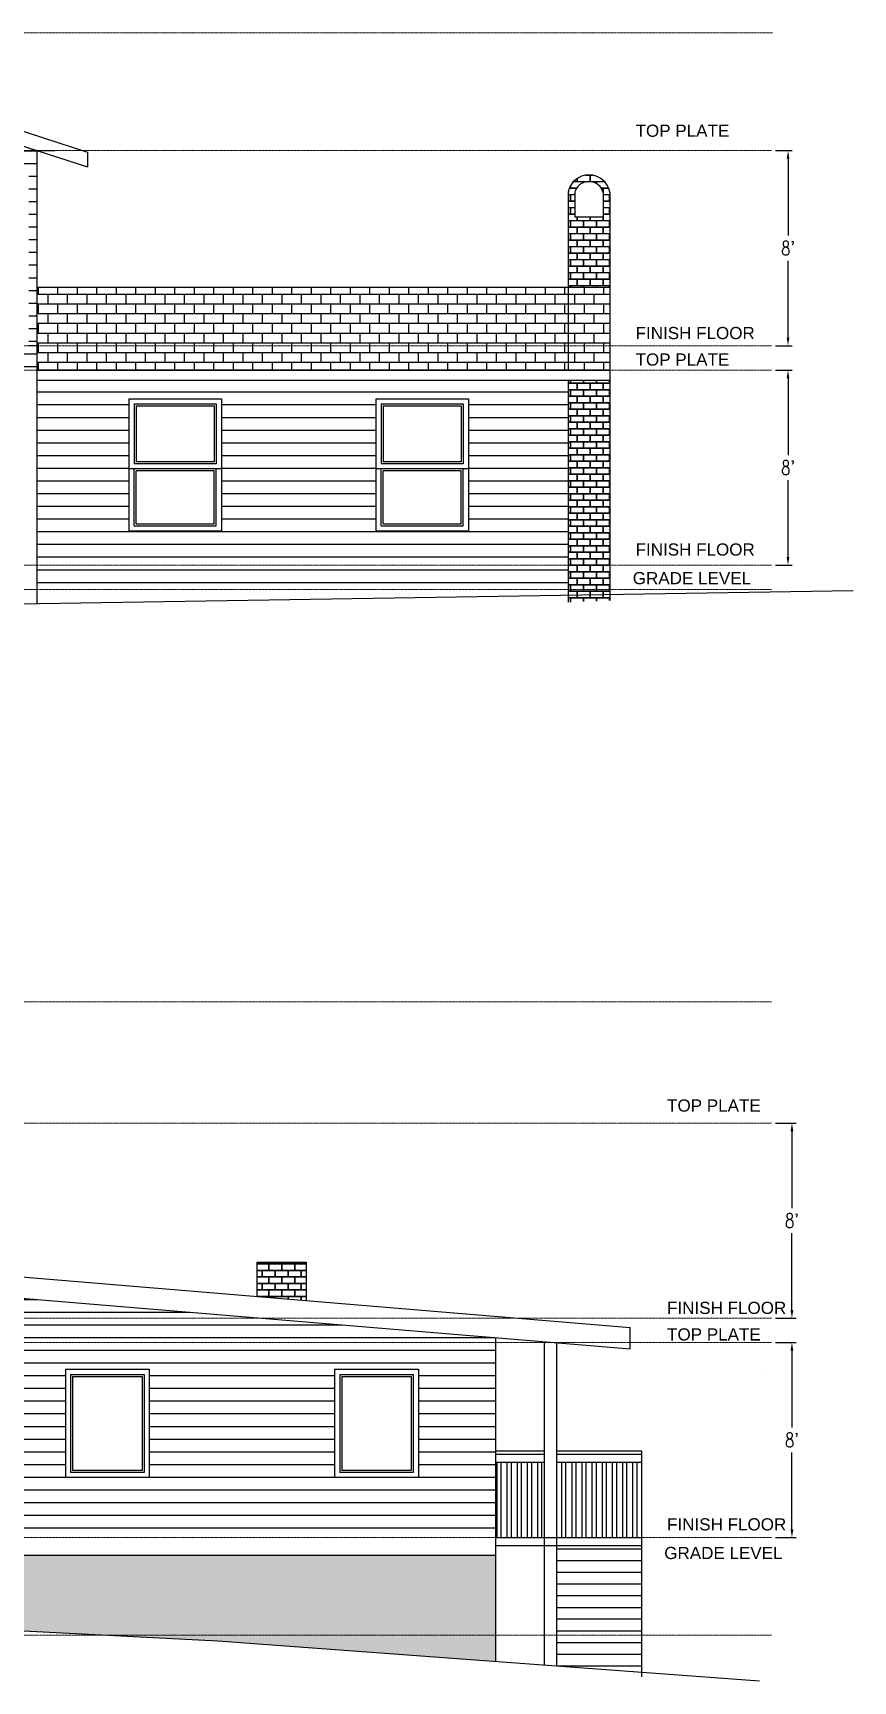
# Model space of a CAD drawing. Header units: inches. Extents: x 7651 to 43489, y -26 to 4346.
# Drawn here: x 8604 to 9007, y 1409 to 2220 of the extents above; entities that cross this region are included whole.
import ezdxf

# ---------------------------------------------------------------- set-up
doc = ezdxf.new("R2010")
doc.units = ezdxf.units.IN
doc.header["$LTSCALE"] = 0.5
doc.header["$MEASUREMENT"] = 0
doc.linetypes.add('Grid Line 1_2_', pattern=[0.875, 0.5, -0.125, 0.125, -0.125])
doc.layers.get('Defpoints').update_dxf_attribs({"color": 140})
doc.layers.add('A-GENM', color=13, linetype='Continuous', lineweight=9)
doc.layers.add('Title Block', color=7, linetype='Continuous')
doc.styles.add('ARIAL', font='arial.ttf')
doc.styles.get("Standard").update_dxf_attribs({"font": 'romans.shx', "width": 0.75})
doc.dimstyles.new('STANDARD$0', dxfattribs={"dimscale": 0, "dimtxt": 3, "dimasz": 4, "dimexe": 4, "dimexo": 4, "dimgap": 1, "dimtad": 1, "dimdec": 0, "dimzin": 1, "dimdsep": 46, "dimlunit": 4, "dimtxsty": 'Standard', "dimblk1": 'OBLIQUE', "dimblk2": 'OBLIQUE', "dimsah": 1, "dimcen": 0, "dimdle": 2, "dimclrd": 8, "dimclre": 8, "dimclrt": 256, "dimadec": 5, "dimazin": 0, "dimtfac": 1, "dimtdec": 0, "dimtix": 1, "dimtmove": 2, "dimatfit": 3, "dimldrblk": 'OBLIQUE', "dimfxl": 1, "dimtolj": 1, "dimtzin": 3, "dimarcsym": 0})
pattern_1 = [(0, (-0.124, 368.1086), (0, 4.8), []), (90, (-0.124, 368.1086), (-4.8, 4.8), [4.8, -4.8])]
pattern_2 = [(180, (-0.124, 368.1086), (-4e-16, -6.25), [])]

# ---------------------------------------------------------------- blocks, each defined once
blk = doc.blocks.new('*D315')
at = {"layer": 'Defpoints', "color": 0, "transparency": 16777216}
for p in [(8967.14, 2053.89), (8975.31, 2053.89), (8967.14, 1957.88)]:
    blk.add_point(p, dxfattribs=at)
at = {"layer": 'Title Block', "color": 3, "lineweight": -2, "transparency": 16777216}
for p, q in [((8969.14, 2053.89), (8977.31, 2053.89)), ((8975.31, 2049.89), (8975.31, 2012.05)), ((8975.31, 1961.88), (8975.31, 1999.72)), ((8969.14, 1957.88), (8977.31, 1957.88))]:
    blk.add_line(p, q, dxfattribs=at)
at = {"layer": 'Title Block', "color": 3, "transparency": 16777216}
for points in [[(8974.64, 2049.89), (8975.97, 2049.89), (8975.31, 2053.89)], [(8974.64, 1961.88), (8975.97, 1961.88), (8975.31, 1957.88)]]:
    blk.add_solid(points, dxfattribs=at)
at = {"layer": 'Title Block', "color": 3, "transparency": 16777216, "insert": (8975.31, 2005.88), "char_height": 7, "attachment_point": 5}
blk.add_mtext("\\A1;8'", dxfattribs=at)
blk = doc.blocks.new('*D316')
at = {"layer": 'Defpoints', "color": 0, "transparency": 16777216}
for p in [(8967.14, 2161.89), (8975.31, 2161.89), (8967.14, 2065.89)]:
    blk.add_point(p, dxfattribs=at)
at = {"layer": 'Title Block', "color": 3, "lineweight": -2, "transparency": 16777216}
for p, q in [((8969.14, 2161.89), (8977.31, 2161.89)), ((8975.31, 2157.89), (8975.31, 2120.06)), ((8975.31, 2069.89), (8975.31, 2107.72)), ((8969.14, 2065.89), (8977.31, 2065.89))]:
    blk.add_line(p, q, dxfattribs=at)
at = {"layer": 'Title Block', "color": 3, "transparency": 16777216}
for points in [[(8974.64, 2157.89), (8975.97, 2157.89), (8975.31, 2161.89)], [(8974.64, 2069.89), (8975.97, 2069.89), (8975.31, 2065.89)]]:
    blk.add_solid(points, dxfattribs=at)
at = {"layer": 'Title Block', "color": 3, "transparency": 16777216, "insert": (8975.31, 2113.89), "char_height": 7, "attachment_point": 5}
blk.add_mtext("\\A1;8'", dxfattribs=at)
blk = doc.blocks.new('*D317')
at = {"layer": 'Defpoints', "color": 0, "transparency": 16777216}
for p in [(8967.14, 1575.18), (8977.23, 1575.18), (8967.14, 1479.17)]:
    blk.add_point(p, dxfattribs=at)
at = {"layer": 'Title Block', "color": 3, "lineweight": -2, "transparency": 16777216}
for p, q in [((8969.14, 1575.18), (8979.23, 1575.18)), ((8977.23, 1571.18), (8977.23, 1533.34)), ((8977.23, 1483.17), (8977.23, 1521.01)), ((8969.14, 1479.17), (8979.23, 1479.17))]:
    blk.add_line(p, q, dxfattribs=at)
at = {"layer": 'Title Block', "color": 3, "transparency": 16777216}
for points in [[(8976.56, 1571.18), (8977.9, 1571.18), (8977.23, 1575.18)], [(8976.56, 1483.17), (8977.9, 1483.17), (8977.23, 1479.17)]]:
    blk.add_solid(points, dxfattribs=at)
at = {"layer": 'Title Block', "color": 3, "transparency": 16777216, "insert": (8977.23, 1527.17), "char_height": 7, "attachment_point": 5}
blk.add_mtext("\\A1;8'", dxfattribs=at)
blk = doc.blocks.new('*D318')
at = {"layer": 'Defpoints', "color": 0, "transparency": 16777216}
for p in [(8967.14, 1683.18), (8977.23, 1683.18), (8967.14, 1587.17)]:
    blk.add_point(p, dxfattribs=at)
at = {"layer": 'Title Block', "color": 3, "lineweight": -2, "transparency": 16777216}
for p, q in [((8969.14, 1683.18), (8979.23, 1683.18)), ((8977.23, 1679.18), (8977.23, 1641.34)), ((8977.23, 1591.17), (8977.23, 1629.01)), ((8969.14, 1587.17), (8979.23, 1587.17))]:
    blk.add_line(p, q, dxfattribs=at)
at = {"layer": 'Title Block', "color": 3, "transparency": 16777216}
for points in [[(8976.56, 1679.18), (8977.9, 1679.18), (8977.23, 1683.18)], [(8976.56, 1591.17), (8977.9, 1591.17), (8977.23, 1587.17)]]:
    blk.add_solid(points, dxfattribs=at)
at = {"layer": 'Title Block', "color": 3, "transparency": 16777216, "insert": (8977.23, 1635.18), "char_height": 7, "attachment_point": 5}
blk.add_mtext("\\A1;8'", dxfattribs=at)

msp = doc.modelspace()

# ---------------------------------------------------------------- hatches: boundary and pattern name
h = msp.add_hatch()
h.set_pattern_fill('ANSI31', scale=50, angle=45)
h.set_pattern_definition([(90, (-27515.589, 425.028), (-6.25, 0), [])])
h.paths.add_polyline_path([(8605.59, 2161.89), (8448.68, 2212.49), (8291.76, 2161.89)])
h = msp.add_hatch()
h.set_pattern_fill('ANSI31', scale=50, angle=135)
h.set_pattern_definition(pattern_2)
h.paths.add_polyline_path([(8547.09, 2152.89), (8601.6, 2152.89), (8601.6, 2065.89), (8605.59, 2065.89), (8605.59, 2161.89), (8291.76, 2161.89), (8291.02, 2161.65), (8291.02, 2065.89), (8318.28, 2065.89), (8352.08, 2068.43), (8409.02, 2097.32), (8470.99, 2065.89), (8547.09, 2065.89)])
h.paths.add_polyline_path([(8328.07, 2083.08), (8299.58, 2083.08), (8299.58, 2148.09), (8328.07, 2148.09)], flags=16)
h.paths.add_polyline_path([(8325.57, 2116.7), (8302.08, 2116.7), (8302.08, 2145.59), (8325.57, 2145.59)], flags=0)
h.paths.add_polyline_path([(8324.58, 2117.69), (8303.08, 2117.69), (8303.08, 2144.59), (8324.58, 2144.59)], flags=0)
h.paths.add_polyline_path([(8325.57, 2114.2), (8325.57, 2085.58), (8302.08, 2085.58), (8302.08, 2114.2)], flags=0)
h.paths.add_polyline_path([(8324.58, 2113.2), (8324.58, 2086.57), (8303.08, 2086.58), (8303.08, 2113.2)], flags=0)
h.paths.add_polyline_path([(8488.28, 2147.95), (8533.77, 2147.95), (8533.77, 2082.96), (8488.28, 2082.94)], flags=16)
h.paths.add_polyline_path([(8490.79, 2145.44), (8531.26, 2145.44), (8531.26, 2115.84), (8490.79, 2115.84)], flags=0)
h.paths.add_polyline_path([(8491.79, 2144.44), (8530.27, 2144.44), (8530.27, 2116.84), (8491.79, 2116.84)], flags=0)
h.paths.add_polyline_path([(8531.26, 2113.43), (8531.26, 2085.47), (8490.79, 2085.46), (8490.79, 2113.43)], flags=0)
h.paths.add_polyline_path([(8491.79, 2112.43), (8530.27, 2112.43), (8530.27, 2086.46), (8491.79, 2086.45)], flags=0)
h.paths.add_polyline_path([(8336.93, 2052.91), (8409.02, 2089.48), (8480.73, 2053.1), (8480.73, 1957.88), (8336.93, 1957.88)])
h.paths.add_polyline_path([(8390.3, 2040.17), (8427.31, 2040.17), (8427.31, 1995.16), (8390.3, 1995.16)], flags=16)
h.paths.add_polyline_path([(8424.8, 2015.41), (8424.8, 1997.67), (8392.81, 1997.67), (8392.81, 2015.41)], flags=0)
h.paths.add_polyline_path([(8392.81, 2037.66), (8424.8, 2037.66), (8424.8, 2017.92), (8392.81, 2017.92)], flags=0)
h.paths.add_polyline_path([(8393.81, 2036.66), (8423.8, 2036.66), (8423.8, 2018.91), (8393.81, 2018.91)], flags=0)
h.paths.add_polyline_path([(8393.81, 2014.41), (8423.8, 2014.41), (8423.8, 1998.67), (8393.81, 1998.67)], flags=0)
h.paths.add_polyline_path([(8455.53, 2065.89), (8362.52, 2065.89), (8338.87, 2053.89), (8479.18, 2053.89)], flags=17)
h.paths.add_polyline_path([(8291.02, 2053.89), (8247.17, 2053.89), (8247.17, 2046.78), (8247.17, 1957.88), (8248, 1957.88), (8248, 2037.72), (8291.02, 2037.72)])
h.paths.add_polyline_path([(8243.58, 2053.89), (8241.92, 2053.89), (8234.54, 2053.33), (8234.69, 2051.5), (8233.1, 2051.41), (8232.92, 2053.89), (8072.8, 2053.89), (8072.8, 2000.73), (8086.02, 2000.73), (8086.02, 2036.12), (8131.51, 2036.12), (8177.01, 2036.12), (8222.5, 2036.12), (8222.5, 1981.35), (8243.58, 1998.36)])
h.paths.add_polyline_path([(8291.02, 2063.83), (8291.02, 2065.89), (8109.05, 2065.89), (8072.8, 2062.91), (8072.8, 2053.89), (8232.92, 2053.89), (8232.55, 2058.92), (8232.52, 2058.92), (8232.55, 2058.92), (8232.52, 2059.42)])
h.paths.add_polyline_path([(8291.02, 2080.81), (8109.05, 2065.89), (8291.02, 2065.89)])
h.paths.add_polyline_path([(8072.8, 2053.89), (7988.81, 2053.89), (7988.81, 2000.73), (8072.8, 2000.73)])
h.paths.add_polyline_path([(8072.8, 1945.88), (7960.11, 1945.88), (7960.11, 1894.15), (8072.8, 1902.2)])
h.paths.add_polyline_path([(8109.23, 1940.77), (8144.81, 1940.77), (8144.81, 1945.88), (8072.8, 1945.88), (8072.8, 1902.2), (8074.37, 1902.31), (8185.94, 1908.99), (8185.94, 1913.67), (8185.94, 1916.8), (8154.12, 1916.8), (8147.77, 1916.8), (8147.77, 1908), (8109.23, 1908)])
h.paths.add_polyline_path([(8072.8, 1953.88), (7988.81, 1953.88), (7988.81, 1945.88), (8072.8, 1945.88)])
h.paths.add_polyline_path([(8143.22, 1953.88), (8072.8, 1953.88), (8072.8, 1945.88), (8144.81, 1945.88), (8144.81, 1950.27), (8143.22, 1949)])
h.paths.add_polyline_path([(7988.81, 1953.88), (7960.11, 1953.88), (7960.11, 1945.88), (7988.81, 1945.88)])
h = msp.add_hatch()
h.set_pattern_fill('AR-B816C', color=247, scale=0.4)
h.set_pattern_definition([(0, (-27515.589, 425.028), (3.2, 3.2), [6.25, -0.15]), (0, (-27518.789, 425.178), (3.2, 3.2), [6.25, -0.15]), (90, (-27515.589, 425.028), (-3.2, 3.2), [-3.35, 3.05]), (90, (-27515.739, 425.028), (-3.2, 3.2), [-3.35, 3.05])])
h.paths.add_polyline_path([(8887.58, 2141.42, 0.83325), (8867.07, 2141.42), (8867.07, 2094.66), (8887.58, 2094.66)])
h.paths.add_polyline_path([(8884.34, 2129.26), (8870.31, 2129.26), (8870.31, 2141.1, -0.802161), (8884.34, 2141.1)], flags=16)
h.paths.add_polyline_path([(8887.58, 2048.88), (8867.07, 2048.88), (8867.07, 1957.88), (8887.58, 1957.88)])
h.paths.add_polyline_path([(8867.07, 1957.88), (8867.07, 1945.88), (8887.58, 1945.88), (8887.58, 1957.88)])
h.paths.add_polyline_path([(8887.58, 1940.45), (8887.58, 1945.88), (8867.07, 1945.88), (8867.07, 1939.64)])
h = msp.add_hatch()
h.set_pattern_fill('AR-B816', color=198, scale=0.6)
h.set_pattern_definition(pattern_1)
h.paths.add_polyline_path([(8867.07, 2065.89), (8867.07, 2094.66), (8605.59, 2094.66), (8605.59, 2065.89)])
h.paths.add_polyline_path([(8605.59, 2065.89), (8605.59, 2053.89), (8867.07, 2053.89), (8867.07, 2065.89)])
h = msp.add_hatch()
h.set_pattern_fill('AR-B816', color=15, scale=0.6)
h.set_pattern_definition(pattern_1)
h.paths.add_polyline_path([(8887.58, 2094.66), (8867.07, 2094.66), (8867.07, 2065.89), (8887.58, 2065.89)])
h.paths.add_polyline_path([(8887.58, 2065.89), (8867.07, 2065.89), (8867.07, 2053.89), (8887.58, 2053.89)])
h = msp.add_hatch()
h.set_pattern_fill('ANSI31', scale=50, angle=135)
h.set_pattern_definition(pattern_2)
h.paths.add_polyline_path([(8336.93, 2052.91), (8312.64, 2040.58), (8312.64, 2048.42), (8323.41, 2053.89), (8291.02, 2053.89), (8291.02, 1957.88), (8336.93, 1957.88)])
h.paths.add_polyline_path([(8409.02, 2089.48), (8362.52, 2065.89), (8455.53, 2065.89)])
h.paths.add_polyline_path([(8605.59, 2065.89), (8601.6, 2065.89), (8547.09, 2065.89), (8470.99, 2065.89), (8494.64, 2053.89), (8605.59, 2053.89)])
h = msp.add_hatch()
h.set_pattern_fill('ANSI31', scale=50, angle=135)
h.set_pattern_definition(pattern_2)
h.paths.add_polyline_path([(8867.07, 2048.88), (8605.59, 2048.88), (8605.59, 1957.88), (8867.07, 1957.88)])
h.paths.add_polyline_path([(8650.9, 2039.75), (8696.39, 2039.75), (8696.39, 1974.76), (8650.9, 1974.75)], flags=16)
h.paths.add_polyline_path([(8693.88, 2005.23), (8693.88, 1977.27), (8653.41, 1977.26), (8653.41, 2005.23)], flags=0)
h.paths.add_polyline_path([(8653.41, 2007.65), (8653.41, 2037.24), (8693.88, 2037.24), (8693.88, 2007.65)], flags=0)
h.paths.add_polyline_path([(8654.41, 2004.23), (8692.88, 2004.23), (8692.88, 1978.26), (8654.41, 1978.25)], flags=0)
h.paths.add_polyline_path([(8654.41, 2008.64), (8654.41, 2036.25), (8692.88, 2036.25), (8692.88, 2008.64)], flags=0)
h.paths.add_polyline_path([(8772.47, 2039.75), (8817.96, 2039.75), (8817.96, 1974.76), (8772.47, 1974.75)], flags=16)
h.paths.add_polyline_path([(8815.45, 2005.23), (8815.45, 1977.27), (8774.98, 1977.26), (8774.98, 2005.23)], flags=0)
h.paths.add_polyline_path([(8774.98, 2007.65), (8774.98, 2037.24), (8815.45, 2037.24), (8815.45, 2007.65)], flags=0)
h.paths.add_polyline_path([(8775.98, 2004.23), (8814.45, 2004.23), (8814.45, 1978.26), (8775.98, 1978.25)], flags=0)
h.paths.add_polyline_path([(8775.98, 2008.64), (8775.98, 2036.25), (8814.45, 2036.25), (8814.45, 2008.64)], flags=0)
h.paths.add_polyline_path([(8546.68, 2053.89), (8494.64, 2053.89), (8505.41, 2048.42), (8505.41, 2040.58), (8480.73, 2053.1), (8480.73, 1957.88), (8546.68, 1957.88)])
h.paths.add_polyline_path([(8533.77, 2039.75), (8533.77, 1974.76), (8488.28, 1974.75), (8488.28, 2039.75)], flags=16)
h.paths.add_polyline_path([(8531.26, 2037.24), (8531.26, 2007.65), (8490.79, 2007.65), (8490.79, 2037.24)], flags=0)
h.paths.add_polyline_path([(8530.27, 2036.25), (8530.27, 2008.64), (8491.79, 2008.64), (8491.79, 2036.25)], flags=0)
h.paths.add_polyline_path([(8531.26, 2005.23), (8531.26, 1977.27), (8490.79, 1977.26), (8490.79, 2005.23)], flags=0)
h.paths.add_polyline_path([(8530.27, 2004.23), (8530.27, 1978.26), (8491.79, 1978.25), (8491.79, 2004.23)], flags=0)
h.paths.add_polyline_path([(8546.68, 1957.88), (8480.73, 1957.88), (8480.73, 1945.88), (8546.68, 1945.88)])
h.paths.add_polyline_path([(8480.73, 1957.88), (8336.93, 1957.88), (8336.93, 1953.88), (8336.93, 1945.88), (8480.73, 1945.88)])
h.paths.add_polyline_path([(8867.07, 1957.88), (8605.59, 1957.88), (8605.59, 1945.88), (8867.07, 1945.88)])
h.paths.add_polyline_path([(8336.93, 1953.88), (8291.02, 1953.88), (8291.02, 1945.88), (8336.93, 1945.88)])
h.paths.add_polyline_path([(8291.02, 1953.88), (8245.99, 1953.88), (8245.99, 1952.6), (8245.99, 1946.6), (8235.98, 1946.6), (8235.98, 1945.88), (8291.02, 1945.88)])
h.paths.add_polyline_path([(8336.93, 1945.88), (8291.02, 1945.88), (8291.02, 1915.48), (8336.93, 1922.77)])
h.paths.add_polyline_path([(8480.73, 1945.88), (8336.93, 1945.88), (8336.93, 1922.77), (8418.75, 1935.77), (8480.73, 1936.76)])
h.paths.add_polyline_path([(8291.02, 1945.88), (8235.98, 1945.88), (8235.98, 1940.59), (8225.97, 1940.59), (8225.97, 1934.59), (8215.96, 1934.59), (8215.96, 1928.58), (8205.95, 1928.58), (8205.95, 1922.57), (8195.95, 1922.57), (8195.95, 1916.8), (8185.94, 1916.8), (8185.94, 1913.67), (8185.94, 1908.99), (8289.06, 1915.17), (8291.02, 1915.48)])
h = msp.add_hatch()
h.set_pattern_fill('ANSI31', scale=50, angle=135)
h.set_pattern_definition([(180, (-27515.589, 296.398), (-4e-16, -6.25), [])])
h.paths.add_polyline_path([(8524.31, 1683.18), (8209.74, 1683.18), (8209.74, 1587.17), (8716.51, 1587.17), (8524.31, 1603.17)])
h.paths.add_polyline_path([(8356.86, 1670.23), (8405.85, 1670.23), (8405.85, 1612.24), (8356.85, 1612.24)], flags=16)
h.paths.add_polyline_path([(8403.34, 1638.86), (8403.34, 1614.75), (8359.36, 1614.75), (8359.36, 1638.86)], flags=0)
h.paths.add_polyline_path([(8360.36, 1637.86), (8402.34, 1637.86), (8402.34, 1615.75), (8360.35, 1615.75)], flags=0)
h.paths.add_polyline_path([(8359.36, 1641.37), (8359.37, 1667.72), (8403.34, 1667.72), (8403.34, 1641.37)], flags=0)
h.paths.add_polyline_path([(8360.36, 1642.36), (8360.37, 1666.73), (8402.34, 1666.73), (8402.34, 1642.36)], flags=0)
h.paths.add_polyline_path([(8266.01, 1605.23), (8216.75, 1605.23), (8216.75, 1670.24), (8266.01, 1670.24)], flags=16)
h.paths.add_polyline_path([(8263.5, 1636.55), (8263.5, 1607.74), (8219.26, 1607.74), (8219.26, 1636.55)], flags=0)
h.paths.add_polyline_path([(8262.5, 1608.73), (8220.26, 1608.73), (8220.26, 1635.55), (8262.5, 1635.55)], flags=0)
h.paths.add_polyline_path([(8263.5, 1639.06), (8219.26, 1639.06), (8219.26, 1667.73), (8263.5, 1667.73)], flags=0)
h.paths.add_polyline_path([(8262.5, 1640.05), (8220.26, 1640.05), (8220.26, 1666.73), (8262.5, 1666.73)], flags=0)
h.paths.add_polyline_path([(8467.72, 1670.23), (8516.71, 1670.23), (8516.71, 1612.24), (8467.7, 1612.24)], flags=16)
h.paths.add_polyline_path([(8514.2, 1638.86), (8514.2, 1614.75), (8470.21, 1614.75), (8470.22, 1638.86)], flags=0)
h.paths.add_polyline_path([(8470.22, 1641.37), (8470.23, 1667.72), (8514.2, 1667.72), (8514.2, 1641.37)], flags=0)
h.paths.add_polyline_path([(8471.22, 1637.86), (8513.2, 1637.86), (8513.2, 1615.75), (8471.21, 1615.75)], flags=0)
h.paths.add_polyline_path([(8471.22, 1642.36), (8471.22, 1666.73), (8513.2, 1666.73), (8513.2, 1642.36)], flags=0)
h.paths.add_polyline_path([(8716.51, 1587.17), (8209.74, 1587.17), (8209.74, 1575.18), (8860.65, 1575.18)])
h.paths.add_polyline_path([(8831.27, 1575.18), (8209.74, 1575.18), (8209.74, 1479.17), (8831.27, 1479.17)])
h.paths.add_polyline_path([(8450.73, 1508.76), (8403.74, 1508.76), (8403.74, 1562), (8450.73, 1562)], flags=16)
h.paths.add_polyline_path([(8448.22, 1511.27), (8406.25, 1511.27), (8406.25, 1559.49), (8448.22, 1559.49)], flags=0)
h.paths.add_polyline_path([(8447.23, 1512.27), (8407.25, 1512.27), (8407.25, 1558.5), (8447.23, 1558.5)], flags=0)
h.paths.add_polyline_path([(8619.62, 1562), (8660.89, 1562), (8660.89, 1508.74), (8619.62, 1508.74)], flags=16)
h.paths.add_polyline_path([(8622.13, 1559.49), (8658.38, 1559.49), (8658.38, 1511.25), (8622.13, 1511.25)], flags=0)
h.paths.add_polyline_path([(8623.13, 1558.5), (8657.38, 1558.5), (8657.38, 1512.25), (8623.13, 1512.25)], flags=0)
h.paths.add_polyline_path([(8385.72, 1515.06), (8360.59, 1515.06), (8360.59, 1562.05), (8385.72, 1562.05)], flags=16)
h.paths.add_polyline_path([(8383.21, 1517.57), (8363.1, 1517.57), (8363.1, 1559.54), (8383.21, 1559.54)], flags=0)
h.paths.add_polyline_path([(8382.22, 1518.57), (8364.1, 1518.57), (8364.1, 1558.54), (8382.22, 1558.54)], flags=0)
h.paths.add_polyline_path([(8340.59, 1515.06), (8315.45, 1515.06), (8315.45, 1562.05), (8340.59, 1562.05)], flags=16)
h.paths.add_polyline_path([(8338.08, 1517.57), (8317.96, 1517.57), (8317.96, 1559.54), (8338.08, 1559.54)], flags=0)
h.paths.add_polyline_path([(8337.08, 1518.57), (8318.96, 1518.57), (8318.96, 1558.54), (8337.08, 1558.54)], flags=0)
h.paths.add_polyline_path([(8752.11, 1562), (8793.37, 1562), (8793.37, 1508.74), (8752.11, 1508.74)], flags=16)
h.paths.add_polyline_path([(8754.62, 1559.49), (8790.86, 1559.49), (8790.86, 1511.25), (8754.62, 1511.25)], flags=0)
h.paths.add_polyline_path([(8755.61, 1558.5), (8789.86, 1558.5), (8789.86, 1512.25), (8755.61, 1512.25)], flags=0)
h.paths.add_polyline_path([(8282.08, 1496.86), (8232.82, 1496.86), (8232.82, 1561.87), (8282.08, 1561.87)], flags=16)
h.paths.add_polyline_path([(8279.57, 1528.18), (8279.57, 1499.37), (8235.33, 1499.37), (8235.33, 1528.18)], flags=0)
h.paths.add_polyline_path([(8279.57, 1530.69), (8235.33, 1530.69), (8235.33, 1559.36), (8279.57, 1559.36)], flags=0)
h.paths.add_polyline_path([(8278.58, 1500.37), (8236.33, 1500.37), (8236.33, 1527.18), (8278.58, 1527.18)], flags=0)
h.paths.add_polyline_path([(8278.58, 1531.69), (8236.33, 1531.69), (8236.33, 1558.36), (8278.58, 1558.36)], flags=0)
h = msp.add_hatch()
h.set_pattern_fill('AR-B816C', color=247, scale=0.4)
h.set_pattern_definition([(0, (-0.124, 311.45), (3.2, 3.2), [6.25, -0.15]), (0, (-3.324, 311.6), (3.2, 3.2), [6.25, -0.15]), (90, (-0.124, 311.45), (-3.2, 3.2), [-3.35, 3.05]), (90, (-0.274, 311.45), (-3.2, 3.2), [-3.35, 3.05])])
h.paths.add_polyline_path([(8738.14, 1614.78), (8713.95, 1614.78), (8713.95, 1597.81), (8738.14, 1595.8)])
h = msp.add_hatch()
h.set_pattern_fill('AR-CONC', scale=0.4)
h.set_pattern_definition([(50, (-27515.589, 296.3982), (2.86904073, -0.25100854), [0.3, -3.3]), (355, (-27515.589, 296.3982), (-0.55500533, 3.00876853), [0.24, -2.64]), (100.4514445, (-27515.35, 296.3773), (2.31403539, 2.75775996), [0.25496077, -2.80456845]), (46.1842, (-27515.589, 297.1982), (4.26896532, -0.66207712), [0.45, -4.95]), (96.635635, (-27515.2332, 297.143), (3.7386478, 3.8964744), [0.38244137, -4.20685504]), (351.184164, (-27515.589, 297.198), (3.7386478, 3.8964744), [0.36, -3.96]), (21, (-27515.189, 296.9982), (2.38762821, -1.61047556), [0.3, -3.3]), (326, (-27515.189, 296.9982), (0.97326133, 2.90060018), [0.24, -2.64]), (71.451445, (-27514.99, 296.864), (3.3608895, 1.29012461), [0.25496076, -2.80456845]), (37.5, (-27515.589, 296.3982), (0.04863942, 1.331575415), [0, -2.608, 0, -2.68, 0, -2.65]), (7.5, (-27515.589, 296.3982), (1.05227815, 1.57764685), [0, -1.528, 0, -2.548, 0, -1.01]), (327.5, (-27516.481, 296.3982), (2.135289745, -0.090219487), [0, -1, 0, -3.12, 0, -4.14]), (317.5, (-27516.881, 296.3982), (2.33274468, 0.40041993), [0, -1.3, 0, -2.072, 0, -2.94])])
h.paths.add_polyline_path([(8831.27, 1470.28), (8209.74, 1470.28), (8209.74, 1451.52), (8339.45, 1446.48), (8636.03, 1431.17), (8831.27, 1431.17)])
h.paths.add_polyline_path([(8209.74, 1470.28), (7947.51, 1470.28), (7947.51, 1461.7), (8209.74, 1451.52)])
h.paths.add_polyline_path([(8831.27, 1431.17), (8636.03, 1431.17), (8694.67, 1428.14), (8831.27, 1418.1)])

# ---------------------------------------------------------------- linework, layer by layer
at = {"color": 2}
for p, q in [((8448.68, 2219.83), (8630.46, 2161.21)), ((8448.68, 2212.49), (8630.46, 2153.87)), ((8291.76, 2161.89), (8614.49, 2161.89)), ((8605.59, 2161.89), (8605.59, 1938.76)), ((8630.46, 2161.21), (8630.46, 2153.87)), ((8867.07, 2141.42), (8867.07, 2053.89)), ((8870.31, 2141.42), (8870.31, 2129.26)), ((8884.34, 2141.42), (8884.34, 2129.26)), ((8887.58, 2141.42), (8887.58, 1940.45)), ((8870.31, 2129.26), (8884.34, 2129.26)), ((8605.59, 2094.66), (8887.58, 2094.66)), ((8887.58, 2096.9), (8887.58, 2053.89)), ((8605.59, 2065.89), (8601.6, 2065.89)), ((8887.58, 2053.89), (8605.59, 2053.89)), ((8605.59, 2053.89), (8887.58, 2053.89)), ((8605.59, 2048.88), (8887.58, 2048.88)), ((8867.07, 2048.88), (8867.07, 1939.64)), ((8650.9, 2039.75), (8696.39, 2039.75)), ((8650.9, 2039.75), (8650.9, 1974.75)), ((8653.41, 2037.24), (8693.88, 2037.24)), ((8653.41, 2037.24), (8653.41, 2007.65)), ((8693.88, 2037.24), (8693.88, 2007.65)), ((8696.39, 2039.75), (8696.39, 1974.76)), ((8772.47, 2039.75), (8817.96, 2039.75)), ((8772.47, 2039.75), (8772.47, 1974.75)), ((8774.98, 2037.24), (8815.45, 2037.24)), ((8774.98, 2037.24), (8774.98, 2007.65)), ((8815.45, 2037.24), (8815.45, 2007.65)), ((8817.96, 2039.75), (8817.96, 1974.76)), ((8654.41, 2036.25), (8692.88, 2036.25)), ((8654.41, 2036.25), (8654.41, 2008.64)), ((8692.88, 2036.25), (8692.88, 2008.64)), ((8775.98, 2036.25), (8814.45, 2036.25)), ((8775.98, 2036.25), (8775.98, 2008.64)), ((8814.45, 2036.25), (8814.45, 2008.64)), ((8696.39, 2005.23), (8650.9, 2005.23)), ((8693.88, 2007.65), (8653.41, 2007.65)), ((8653.41, 1977.26), (8653.41, 2005.23)), ((8692.88, 2008.64), (8654.41, 2008.64)), ((8692.88, 2004.23), (8654.41, 2004.23)), ((8654.41, 1978.25), (8654.41, 2004.23)), ((8692.88, 1978.26), (8692.88, 2004.23)), ((8693.88, 1977.27), (8693.88, 2005.23)), ((8817.96, 2005.23), (8772.47, 2005.23)), ((8815.45, 2007.65), (8774.98, 2007.65)), ((8774.98, 1977.26), (8774.98, 2005.23)), ((8814.45, 2008.64), (8775.98, 2008.64)), ((8814.45, 2004.23), (8775.98, 2004.23)), ((8775.98, 1978.25), (8775.98, 2004.23)), ((8814.45, 1978.26), (8814.45, 2004.23)), ((8815.45, 1977.27), (8815.45, 2005.23)), ((8650.9, 1974.75), (8696.39, 1974.76)), ((8653.41, 1977.26), (8693.88, 1977.27)), ((8654.41, 1978.25), (8692.88, 1978.26)), ((8772.47, 1974.75), (8817.96, 1974.76)), ((8774.98, 1977.26), (8815.45, 1977.27)), ((8775.98, 1978.25), (8814.45, 1978.26)), ((9007.3, 1945.2), (8418.75, 1935.77)), ((8713.95, 1597.59), (8713.95, 1614.78)), ((8713.95, 1614.78), (8738.14, 1614.78)), ((8738.14, 1614.78), (8738.14, 1595.6)), ((8524.31, 1613.6), (8897.58, 1582.53)), ((8524.31, 1603.17), (8897.58, 1572.1)), ((8897.58, 1572.1), (8897.58, 1582.53)), ((8831.27, 1577.62), (8831.27, 1418.1)), ((8855.29, 1575.62), (8855.29, 1416.33)), ((8861.28, 1575.12), (8861.28, 1415.89)), ((8619.62, 1562), (8660.89, 1562)), ((8619.62, 1562), (8619.62, 1508.74)), ((8622.13, 1559.49), (8658.38, 1559.49)), ((8622.13, 1559.49), (8622.13, 1511.25)), ((8623.13, 1558.5), (8657.38, 1558.5)), ((8623.13, 1558.5), (8623.13, 1512.25)), ((8657.38, 1558.5), (8657.38, 1512.25)), ((8658.38, 1559.49), (8658.38, 1511.25)), ((8660.89, 1562), (8660.89, 1508.74)), ((8752.11, 1562), (8793.37, 1562)), ((8752.11, 1562), (8752.11, 1508.74)), ((8754.62, 1559.49), (8790.86, 1559.49)), ((8754.62, 1559.49), (8754.62, 1511.25)), ((8755.61, 1558.5), (8789.86, 1558.5)), ((8755.61, 1558.5), (8755.61, 1512.25)), ((8789.86, 1558.5), (8789.86, 1512.25)), ((8790.86, 1559.49), (8790.86, 1511.25)), ((8793.37, 1562), (8793.37, 1508.74)), ((8962.58, 1561.49), (8962.58, 1561.49)), ((8658.38, 1511.25), (8622.13, 1511.25)), ((8657.38, 1512.25), (8623.13, 1512.25)), ((8790.86, 1511.25), (8754.62, 1511.25)), ((8789.86, 1512.25), (8755.61, 1512.25)), ((8660.89, 1508.74), (8619.62, 1508.74)), ((8793.37, 1508.74), (8752.11, 1508.74)), ((8831.27, 1479.17), (8903.13, 1479.17)), ((8831.27, 1470.28), (7947.51, 1470.28)), ((8831.27, 1475.17), (8903.13, 1475.17)), ((8861.28, 1473.56), (8903.13, 1473.56)), ((8861.28, 1467.81), (8903.13, 1467.81)), ((8861.28, 1462.06), (8903.13, 1462.06)), ((8861.28, 1456.31), (8903.13, 1456.31)), ((8694.67, 1428.14), (8339.45, 1446.48)), ((8861.28, 1450.56), (8903.13, 1450.56)), ((8861.28, 1444.81), (8903.13, 1444.81)), ((8861.28, 1439.07), (8903.13, 1439.07)), ((8961.34, 1408.53), (8694.67, 1428.14)), ((8861.28, 1433.32), (8903.13, 1433.32)), ((8861.28, 1427.57), (8903.13, 1427.57)), ((8861.28, 1421.82), (8903.13, 1421.82)), ((8861.28, 1416.07), (8903.13, 1416.07))]:
    msp.add_line(p, q, dxfattribs=at)
at = {"color": 233}
for p, q in [((8831.27, 1521.8), (8855.29, 1521.8)), ((8831.27, 1520.29), (8855.29, 1520.29)), ((8861.28, 1521.8), (8903.13, 1521.8)), ((8861.28, 1520.29), (8903.13, 1520.29)), ((8903.13, 1521.8), (8903.13, 1410.68)), ((8831.27, 1516.29), (8855.29, 1516.29)), ((8831.94, 1516.29), (8831.94, 1479.17)), ((8833.96, 1516.29), (8833.96, 1479.17)), ((8836.94, 1516.29), (8836.94, 1479.17)), ((8838.96, 1516.29), (8838.96, 1479.17)), ((8841.95, 1516.29), (8841.95, 1479.17)), ((8843.96, 1516.29), (8843.96, 1479.17)), ((8846.95, 1516.29), (8846.95, 1479.17)), ((8848.96, 1516.29), (8848.96, 1479.17)), ((8851.95, 1516.29), (8851.95, 1479.17)), ((8853.96, 1516.29), (8853.96, 1479.17)), ((8861.28, 1516.29), (8903.13, 1516.29)), ((8863.81, 1516.29), (8863.81, 1479.17)), ((8865.82, 1516.29), (8865.82, 1479.17)), ((8868.81, 1516.29), (8868.81, 1479.17)), ((8870.82, 1516.29), (8870.82, 1479.17)), ((8873.81, 1516.29), (8873.81, 1479.17)), ((8875.83, 1516.29), (8875.83, 1479.17)), ((8878.81, 1516.29), (8878.81, 1479.17)), ((8878.81, 1516.29), (8878.81, 1479.17)), ((8880.83, 1516.29), (8880.83, 1479.17)), ((8880.83, 1516.29), (8880.83, 1479.17)), ((8883.82, 1516.29), (8883.82, 1479.17)), ((8885.83, 1516.29), (8885.83, 1479.17)), ((8888.82, 1516.29), (8888.82, 1479.17)), ((8890.83, 1516.29), (8890.83, 1479.17)), ((8893.82, 1516.29), (8893.82, 1479.17)), ((8895.83, 1516.29), (8895.83, 1479.17)), ((8898.82, 1516.29), (8898.82, 1479.17)), ((8900.84, 1516.29), (8900.84, 1479.17))]:
    msp.add_line(p, q, dxfattribs=at)
at = {"color": 2}
for radius in [10.43, 7.19]:
    msp.add_arc((8877.32, 2139.54), radius, 10.3945, 169.6055, dxfattribs=at)
at = {"layer": 'A-GENM', "linetype": 'Grid Line 1_2_'}
for p, q in [((8967.69, 2219.83), (7846.15, 2219.83)), ((8967.14, 2161.89), (7845.59, 2161.89)), ((8967.14, 2065.89), (7845.59, 2065.89)), ((8967.14, 2053.89), (7845.59, 2053.89)), ((8967.14, 1957.88), (7845.59, 1957.88)), ((8967.14, 1945.88), (7845.59, 1945.88)), ((8967.14, 1742.83), (7845.59, 1742.83)), ((8967.14, 1683.18), (7845.59, 1683.18)), ((8967.14, 1587.17), (7845.59, 1587.17)), ((8967.14, 1575.18), (7845.59, 1575.18)), ((8967.14, 1479.17), (7845.59, 1479.17)), ((8967.14, 1431.17), (7845.59, 1431.17))]:
    msp.add_line(p, q, dxfattribs=at)

# ---------------------------------------------------------------- texts
at = {"layer": 'A-GENM', "linetype": 'Grid Line 1_2_', "char_height": 6, "width": 133.926, "attachment_point": 1, "style": 'ARIAL'}
for s, insert in [('TOP PLATE', (8900.27, 2174.71)), ('FINISH FLOOR', (8900.27, 2075.11)), ('TOP PLATE', (8900.27, 2062.05)), ('FINISH FLOOR', (8900.27, 1968.55)), ('GRADE LEVEL', (8898.88, 1954.45)), ('TOP PLATE', (8915.77, 1694.83)), ('FINISH FLOOR', (8915.77, 1595.22)), ('TOP PLATE', (8915.77, 1582.16)), ('FINISH FLOOR', (8915.77, 1488.66)), ('GRADE LEVEL', (8914.38, 1474.56))]:
    msp.add_mtext(s, dxfattribs=dict(at, insert=insert))

# ---------------------------------------------------------------- dimensions: what is measured, and where the dimension line sits
at = {"layer": 'Title Block'}
for base, p1, p2, picture, middle in [((8975.31, 2161.89), (8967.14, 2065.89), (8967.14, 2161.89), '*D316', (8975.31, 2113.89)), ((8975.31, 2053.89), (8967.14, 1957.88), (8967.14, 2053.89), '*D315', (8975.31, 2005.88)), ((8977.23, 1683.18), (8967.14, 1587.17), (8967.14, 1683.18), '*D318', (8977.23, 1635.18)), ((8977.23, 1575.18), (8967.14, 1479.17), (8967.14, 1575.18), '*D317', (8977.23, 1527.17))]:
    dim = msp.add_linear_dim(base=base, p1=p1, p2=p2, angle=90, dimstyle='STANDARD$0', override={"dimscale": 1, "dimtxt": 7, "dimexe": 2, "dimexo": 2, "dimgap": 2, "dimtad": 0, "dimtih": 1, "dimtoh": 1, "dimzin": 0, "dimsah": 0, "dimcen": 0.09, "dimdle": 0, "dimclrd": 3, "dimclre": 3, "dimclrt": 3}, dxfattribs=at)
    dim.commit()
    dim.dimension.update_dxf_attribs({"geometry": picture, "text_midpoint": middle})

doc.saveas('drawing.dxf')
